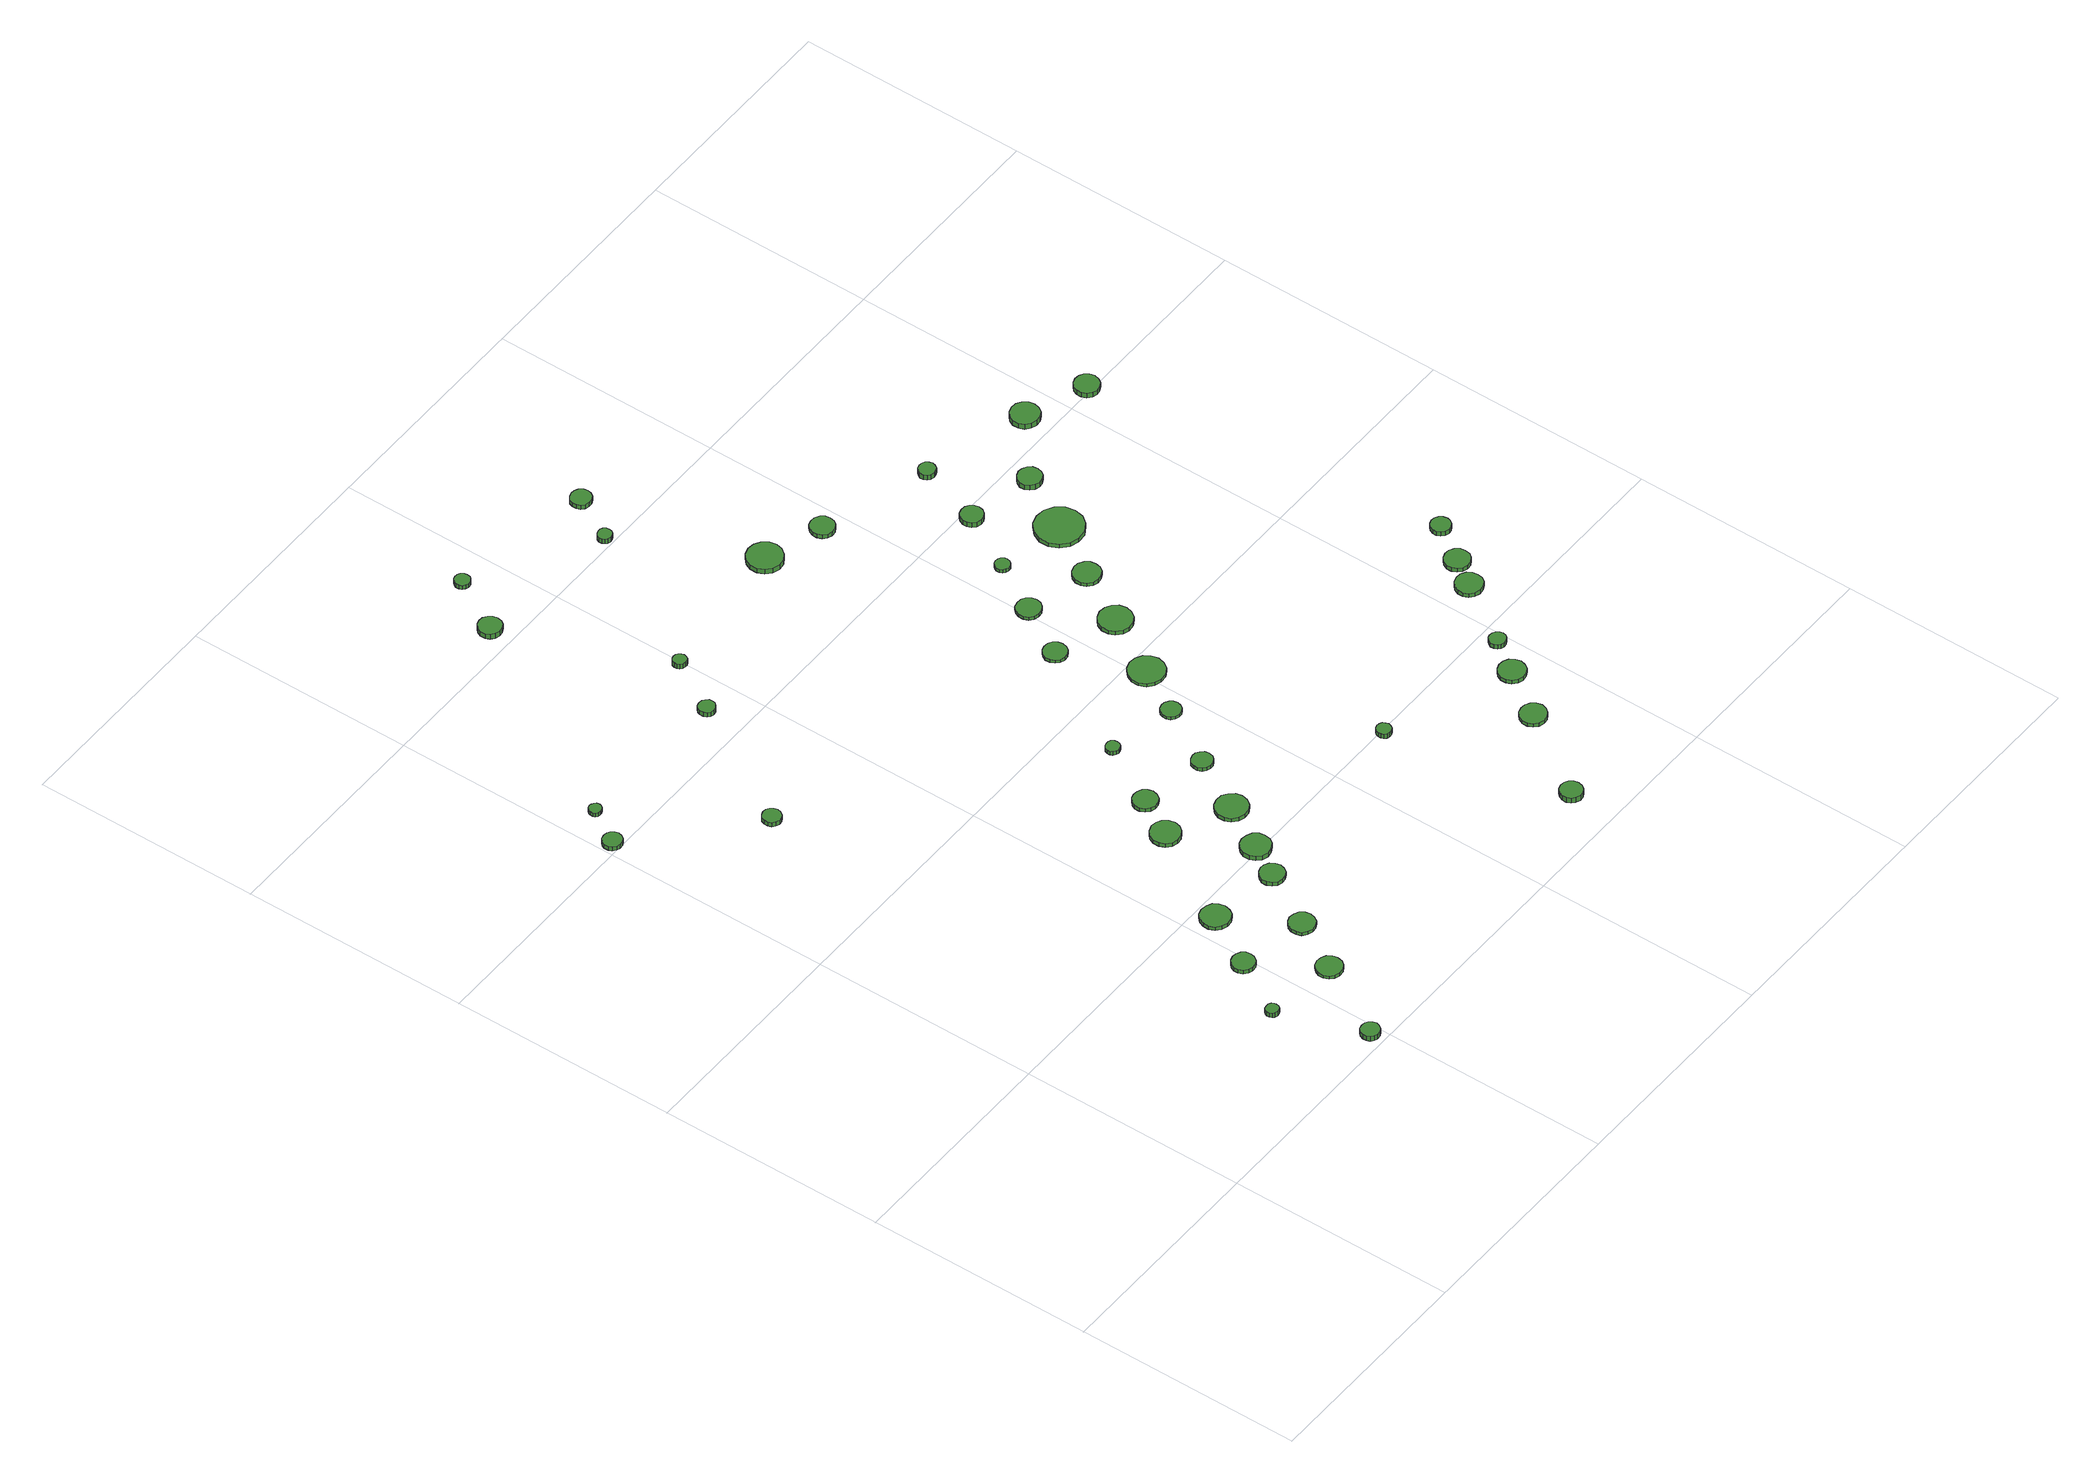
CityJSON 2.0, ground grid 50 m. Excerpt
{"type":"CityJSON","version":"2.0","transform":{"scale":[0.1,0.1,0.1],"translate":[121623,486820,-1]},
"CityObjects":{
"tree1":{"type":"SolitaryVegetationObject","attributes":{"function":"something"},"geometry":[{"type":"MultiSurface","lod":"1","boundaries":[[[0,1,2,3,4,5,6,7,8,9,10,11,12,13,14]],[[15,16,17,18,19,20,21,22,23,24,25,26,27,28,29]],[[0,29,28,1]],[[1,28,27,2]],[[2,27,26,3]],[[3,26,25,4]],[[4,25,24,5]],[[5,24,23,6]],[[6,23,22,7]],[[7,22,21,8]],[[8,21,20,9]],[[9,20,19,10]],[[10,19,18,11]],[[11,18,17,12]],[[12,17,16,13]],[[13,16,15,14]],[[14,15,29,0]]]}]},
"tree2":{"type":"SolitaryVegetationObject","attributes":{"function":"something"},"geometry":[{"type":"MultiSurface","lod":"1","boundaries":[[[30,31,32,33,34,35,36,37,38,39,40,41,42,43,44]],[[45,46,47,48,49,50,51,52,53,54,55,56,57,58,59]],[[30,59,58,31]],[[31,58,57,32]],[[32,57,56,33]],[[33,56,55,34]],[[34,55,54,35]],[[35,54,53,36]],[[36,53,52,37]],[[37,52,51,38]],[[38,51,50,39]],[[39,50,49,40]],[[40,49,48,41]],[[41,48,47,42]],[[42,47,46,43]],[[43,46,45,44]],[[44,45,59,30]]]}]},
"tree3":{"type":"SolitaryVegetationObject","attributes":{"function":"something"},"geometry":[{"type":"MultiSurface","lod":"1","boundaries":[[[60,61,62,63,64,65,66,67,68,69,70,71,72,73,74]],[[75,76,77,78,79,80,81,82,83,84,85,86,87,88,89]],[[60,89,88,61]],[[61,88,87,62]],[[62,87,86,63]],[[63,86,85,64]],[[64,85,84,65]],[[65,84,83,66]],[[66,83,82,67]],[[67,82,81,68]],[[68,81,80,69]],[[69,80,79,70]],[[70,79,78,71]],[[71,78,77,72]],[[72,77,76,73]],[[73,76,75,74]],[[74,75,89,60]]]}]},
"tree4":{"type":"SolitaryVegetationObject","attributes":{"function":"something"},"geometry":[{"type":"MultiSurface","lod":"1","boundaries":[[[90,91,92,93,94,95,96,97,98,99,100,101,102,103,104]],[[105,106,107,108,109,110,111,112,113,114,115,116,117,118,119]],[[90,119,118,91]],[[91,118,117,92]],[[92,117,116,93]],[[93,116,115,94]],[[94,115,114,95]],[[95,114,113,96]],[[96,113,112,97]],[[97,112,111,98]],[[98,111,110,99]],[[99,110,109,100]],[[100,109,108,101]],[[101,108,107,102]],[[102,107,106,103]],[[103,106,105,104]],[[104,105,119,90]]]}]},
"tree5":{"type":"SolitaryVegetationObject","attributes":{"function":"something"},"geometry":[{"type":"MultiSurface","lod":"1","boundaries":[[[120,121,122,123,124,125,126,127,128,129,130,131,132,133,134]],[[135,136,137,138,139,140,141,142,143,144,145,146,147,148,149]],[[120,149,148,121]],[[121,148,147,122]],[[122,147,146,123]],[[123,146,145,124]],[[124,145,144,125]],[[125,144,143,126]],[[126,143,142,127]],[[127,142,141,128]],[[128,141,140,129]],[[129,140,139,130]],[[130,139,138,131]],[[131,138,137,132]],[[132,137,136,133]],[[133,136,135,134]],[[134,135,149,120]]]}]},
"tree6":{"type":"SolitaryVegetationObject","attributes":{"function":"something"},"geometry":[{"type":"MultiSurface","lod":"1","boundaries":[[[150,151,152,153,154,155,156,157,158,159,160,161,162,163,164]],[[165,166,167,168,169,170,171,172,173,174,175,176,177,178,179]],[[150,179,178,151]],[[151,178,177,152]],[[152,177,176,153]],[[153,176,175,154]],[[154,175,174,155]],[[155,174,173,156]],[[156,173,172,157]],[[157,172,171,158]],[[158,171,170,159]],[[159,170,169,160]],[[160,169,168,161]],[[161,168,167,162]],[[162,167,166,163]],[[163,166,165,164]],[[164,165,179,150]]]}]},
"tree7":{"type":"SolitaryVegetationObject","attributes":{"function":"something"},"geometry":[{"type":"MultiSurface","lod":"1","boundaries":[[[180,181,182,183,184,185,186,187,188,189,190,191,192,193,194]],[[195,196,197,198,199,200,201,202,203,204,205,206,207,208,209]],[[180,209,208,181]],[[181,208,207,182]],[[182,207,206,183]],[[183,206,205,184]],[[184,205,204,185]],[[185,204,203,186]],[[186,203,202,187]],[[187,202,201,188]],[[188,201,200,189]],[[189,200,199,190]],[[190,199,198,191]],[[191,198,197,192]],[[192,197,196,193]],[[193,196,195,194]],[[194,195,209,180]]]}]},
"tree8":{"type":"SolitaryVegetationObject","attributes":{"function":"something"},"geometry":[{"type":"MultiSurface","lod":"1","boundaries":[[[210,211,212,213,214,215,216,217,218,219,220,221,222,223,224]],[[225,226,227,228,229,230,231,232,233,234,235,236,237,238,239]],[[210,239,238,211]],[[211,238,237,212]],[[212,237,236,213]],[[213,236,235,214]],[[214,235,234,215]],[[215,234,233,216]],[[216,233,232,217]],[[217,232,231,218]],[[218,231,230,219]],[[219,230,229,220]],[[220,229,228,221]],[[221,228,227,222]],[[222,227,226,223]],[[223,226,225,224]],[[224,225,239,210]]]}]},
"tree9":{"type":"SolitaryVegetationObject","attributes":{"function":"something"},"geometry":[{"type":"MultiSurface","lod":"1","boundaries":[[[240,241,242,243,244,245,246,247,248,249,250,251,252,253,254]],[[255,256,257,258,259,260,261,262,263,264,265,266,267,268,269]],[[240,269,268,241]],[[241,268,267,242]],[[242,267,266,243]],[[243,266,265,244]],[[244,265,264,245]],[[245,264,263,246]],[[246,263,262,247]],[[247,262,261,248]],[[248,261,260,249]],[[249,260,259,250]],[[250,259,258,251]],[[251,258,257,252]],[[252,257,256,253]],[[253,256,255,254]],[[254,255,269,240]]]}]},
"tree10":{"type":"SolitaryVegetationObject","attributes":{"function":"something"},"geometry":[{"type":"MultiSurface","lod":"1","boundaries":[[[270,271,272,273,274,275,276,277,278,279,280,281,282,283,284]],[[285,286,287,288,289,290,291,292,293,294,295,296,297,298,299]],[[270,299,298,271]],[[271,298,297,272]],[[272,297,296,273]],[[273,296,295,274]],[[274,295,294,275]],[[275,294,293,276]],[[276,293,292,277]],[[277,292,291,278]],[[278,291,290,279]],[[279,290,289,280]],[[280,289,288,281]],[[281,288,287,282]],[[282,287,286,283]],[[283,286,285,284]],[[284,285,299,270]]]}]},
"tree11":{"type":"SolitaryVegetationObject","attributes":{"function":"something"},"geometry":[{"type":"MultiSurface","lod":"1","boundaries":[[[300,301,302,303,304,305,306,307,308,309,310,311,312,313,314]],[[315,316,317,318,319,320,321,322,323,324,325,326,327,328,329]],[[300,329,328,301]],[[301,328,327,302]],[[302,327,326,303]],[[303,326,325,304]],[[304,325,324,305]],[[305,324,323,306]],[[306,323,322,307]],[[307,322,321,308]],[[308,321,320,309]],[[309,320,319,310]],[[310,319,318,311]],[[311,318,317,312]],[[312,317,316,313]],[[313,316,315,314]],[[314,315,329,300]]]}]},
"tree12":{"type":"SolitaryVegetationObject","attributes":{"function":"something"},"geometry":[{"type":"MultiSurface","lod":"1","boundaries":[[[330,331,332,333,334,335,336,337,338,339,340,341,342,343,344]],[[345,346,347,348,349,350,351,352,353,354,355,356,357,358,359]],[[330,359,358,331]],[[331,358,357,332]],[[332,357,356,333]],[[333,356,355,334]],[[334,355,354,335]],[[335,354,353,336]],[[336,353,352,337]],[[337,352,351,338]],[[338,351,350,339]],[[339,350,349,340]],[[340,349,348,341]],[[341,348,347,342]],[[342,347,346,343]],[[343,346,345,344]],[[344,345,359,330]]]}]},
"tree13":{"type":"SolitaryVegetationObject","attributes":{"function":"something"},"geometry":[{"type":"MultiSurface","lod":"1","boundaries":[[[360,361,362,363,364,365,366,367,368,369,370,371,372,373,374]],[[375,376,377,378,379,380,381,382,383,384,385,386,387,388,389]],[[360,389,388,361]],[[361,388,387,362]],[[362,387,386,363]],[[363,386,385,364]],[[364,385,384,365]],[[365,384,383,366]],[[366,383,382,367]],[[367,382,381,368]],[[368,381,380,369]],[[369,380,379,370]],[[370,379,378,371]],[[371,378,377,372]],[[372,377,376,373]],[[373,376,375,374]],[[374,375,389,360]]]}]},
"tree14":{"type":"SolitaryVegetationObject","attributes":{"function":"something"},"geometry":[{"type":"MultiSurface","lod":"1","boundaries":[[[390,391,392,393,394,395,396,397,398,399,400,401,402,403,404]],[[405,406,407,408,409,410,411,412,413,414,415,416,417,418,419]],[[390,419,418,391]],[[391,418,417,392]],[[392,417,416,393]],[[393,416,415,394]],[[394,415,414,395]],[[395,414,413,396]],[[396,413,412,397]],[[397,412,411,398]],[[398,411,410,399]],[[399,410,409,400]],[[400,409,408,401]],[[401,408,407,402]],[[402,407,406,403]],[[403,406,405,404]],[[404,405,419,390]]]}]},
"tree15":{"type":"SolitaryVegetationObject","attributes":{"function":"something"},"geometry":[{"type":"MultiSurface","lod":"1","boundaries":[[[420,421,422,423,424,425,426,427,428,429,430,431,432,433,434]],[[435,436,437,438,439,440,441,442,443,444,445,446,447,448,449]],[[420,449,448,421]],[[421,448,447,422]],[[422,447,446,423]],[[423,446,445,424]],[[424,445,444,425]],[[425,444,443,426]],[[426,443,442,427]],[[427,442,441,428]],[[428,441,440,429]],[[429,440,439,430]],[[430,439,438,431]],[[431,438,437,432]],[[432,437,436,433]],[[433,436,435,434]],[[434,435,449,420]]]}]},
"tree16":{"type":"SolitaryVegetationObject","attributes":{"function":"something"},"geometry":[{"type":"MultiSurface","lod":"1","boundaries":[[[450,451,452,453,454,455,456,457,458,459,460,461,462,463,464]],[[465,466,467,468,469,470,471,472,473,474,475,476,477,478,479]],[[450,479,478,451]],[[451,478,477,452]],[[452,477,476,453]],[[453,476,475,454]],[[454,475,474,455]],[[455,474,473,456]],[[456,473,472,457]],[[457,472,471,458]],[[458,471,470,459]],[[459,470,469,460]],[[460,469,468,461]],[[461,468,467,462]],[[462,467,466,463]],[[463,466,465,464]],[[464,465,479,450]]]}]},
"tree17":{"type":"SolitaryVegetationObject","attributes":{"function":"something"},"geometry":[{"type":"MultiSurface","lod":"1","boundaries":[[[480,481,482,483,484,485,486,487,488,489,490,491,492,493,494]],[[495,496,497,498,499,500,501,502,503,504,505,506,507,508,509]],[[480,509,508,481]],[[481,508,507,482]],[[482,507,506,483]],[[483,506,505,484]],[[484,505,504,485]],[[485,504,503,486]],[[486,503,502,487]],[[487,502,501,488]],[[488,501,500,489]],[[489,500,499,490]],[[490,499,498,491]],[[491,498,497,492]],[[492,497,496,493]],[[493,496,495,494]],[[494,495,509,480]]]}]},
"tree18":{"type":"SolitaryVegetationObject","attributes":{"function":"something"},"geometry":[{"type":"MultiSurface","lod":"1","boundaries":[[[510,511,512,513,514,515,516,517,518,519,520,521,522,523,524]],[[525,526,527,528,529,530,531,532,533,534,535,536,537,538,539]],[[510,539,538,511]],[[511,538,537,512]],[[512,537,536,513]],[[513,536,535,514]],[[514,535,534,515]],[[515,534,533,516]],[[516,533,532,517]],[[517,532,531,518]],[[518,531,530,519]],[[519,530,529,520]],[[520,529,528,521]],[[521,528,527,522]],[[522,527,526,523]],[[523,526,525,524]],[[524,525,539,510]]]}]},
"tree19":{"type":"SolitaryVegetationObject","attributes":{"function":"something"},"geometry":[{"type":"MultiSurface","lod":"1","boundaries":[[[540,541,542,543,544,545,546,547,548,549,550,551,552,553,554]],[[555,556,557,558,559,560,561,562,563,564,565,566,567,568,569]],[[540,569,568,541]],[[541,568,567,542]],[[542,567,566,543]],[[543,566,565,544]],[[544,565,564,545]],[[545,564,563,546]],[[546,563,562,547]],[[547,562,561,548]],[[548,561,560,549]],[[549,560,559,550]],[[550,559,558,551]],[[551,558,557,552]],[[552,557,556,553]],[[553,556,555,554]],[[554,555,569,540]]]}]},
"tree20":{"type":"SolitaryVegetationObject","attributes":{"function":"something"},"geometry":[{"type":"MultiSurface","lod":"1","boundaries":[[[570,571,572,573,574,575,576,577,578,579,580,581,582,583,584]],[[585,586,587,588,589,590,591,592,593,594,595,596,597,598,599]],[[570,599,598,571]],[[571,598,597,572]],[[572,597,596,573]],[[573,596,595,574]],[[574,595,594,575]],[[575,594,593,576]],[[576,593,592,577]],[[577,592,591,578]],[[578,591,590,579]],[[579,590,589,580]],[[580,589,588,581]],[[581,588,587,582]],[[582,587,586,583]],[[583,586,585,584]],[[584,585,599,570]]]}]},
"tree21":{"type":"SolitaryVegetationObject","attributes":{"function":"something"},"geometry":[{"type":"MultiSurface","lod":"1","boundaries":[[[600,601,602,603,604,605,606,607,608,609,610,611,612,613,614]],[[615,616,617,618,619,620,621,622,623,624,625,626,627,628,629]],[[600,629,628,601]],[[601,628,627,602]],[[602,627,626,603]],[[603,626,625,604]],[[604,625,624,605]],[[605,624,623,606]],[[606,623,622,607]],[[607,622,621,608]],[[608,621,620,609]],[[609,620,619,610]],[[610,619,618,611]],[[611,618,617,612]],[[612,617,616,613]],[[613,616,615,614]],[[614,615,629,600]]]}]},
"tree22":{"type":"SolitaryVegetationObject","attributes":{"function":"something"},"geometry":[{"type":"MultiSurface","lod":"1","boundaries":[[[630,631,632,633,634,635,636,637,638,639,640,641,642,643,644]],[[645,646,647,648,649,650,651,652,653,654,655,656,657,658,659]],[[630,659,658,631]],[[631,658,657,632]],[[632,657,656,633]],[[633,656,655,634]],[[634,655,654,635]],[[635,654,653,636]],[[636,653,652,637]],[[637,652,651,638]],[[638,651,650,639]],[[639,650,649,640]],[[640,649,648,641]],[[641,648,647,642]],[[642,647,646,643]],[[643,646,645,644]],[[644,645,659,630]]]}]},
"tree23":{"type":"SolitaryVegetationObject","attributes":{"function":"something"},"geometry":[{"type":"MultiSurface","lod":"1","boundaries":[[[660,661,662,663,664,665,666,667,668,669,670,671,672,673,674]],[[675,676,677,678,679,680,681,682,683,684,685,686,687,688,689]],[[660,689,688,661]],[[661,688,687,662]],[[662,687,686,663]],[[663,686,685,664]],[[664,685,684,665]],[[665,684,683,666]],[[666,683,682,667]],[[667,682,681,668]],[[668,681,680,669]],[[669,680,679,670]],[[670,679,678,671]],[[671,678,677,672]],[[672,677,676,673]],[[673,676,675,674]],[[674,675,689,660]]]}]},
"tree24":{"type":"SolitaryVegetationObject","attributes":{"function":"something"},"geometry":[{"type":"MultiSurface","lod":"1","boundaries":[[[690,691,692,693,694,695,696,697,698,699,700,701,702,703,704]],[[705,706,707,708,709,710,711,712,713,714,715,716,717,718,719]],[[690,719,718,691]],[[691,718,717,692]],[[692,717,716,693]],[[693,716,715,694]],[[694,715,714,695]],[[695,714,713,696]],[[696,713,712,697]],[[697,712,711,698]],[[698,711,710,699]],[[699,710,709,700]],[[700,709,708,701]],[[701,708,707,702]],[[702,707,706,703]],[[703,706,705,704]],[[704,705,719,690]]]}]},
"tree25":{"type":"SolitaryVegetationObject","attributes":{"function":"something"},"geometry":[{"type":"MultiSurface","lod":"1","boundaries":[[[720,721,722,723,724,725,726,727,728,729,730,731,732,733,734]],[[735,736,737,738,739,740,741,742,743,744,745,746,747,748,749]],[[720,749,748,721]],[[721,748,747,722]],[[722,747,746,723]],[[723,746,745,724]],[[724,745,744,725]],[[725,744,743,726]],[[726,743,742,727]],[[727,742,741,728]],[[728,741,740,729]],[[729,740,739,730]],[[730,739,738,731]],[[731,738,737,732]],[[732,737,736,733]],[[733,736,735,734]],[[734,735,749,720]]]}]},
"tree26":{"type":"SolitaryVegetationObject","attributes":{"function":"something"},"geometry":[{"type":"MultiSurface","lod":"1","boundaries":[[[750,751,752,753,754,755,756,757,758,759,760,761,762,763,764]],[[765,766,767,768,769,770,771,772,773,774,775,776,777,778,779]],[[750,779,778,751]],[[751,778,777,752]],[[752,777,776,753]],[[753,776,775,754]],[[754,775,774,755]],[[755,774,773,756]],[[756,773,772,757]],[[757,772,771,758]],[[758,771,770,759]],[[759,770,769,760]],[[760,769,768,761]],[[761,768,767,762]],[[762,767,766,763]],[[763,766,765,764]],[[764,765,779,750]]]}]},
"tree27":{"type":"SolitaryVegetationObject","attributes":{"function":"something"},"geometry":[{"type":"MultiSurface","lod":"1","boundaries":[[[780,781,782,783,784,785,786,787,788,789,790,791,792,793,794]],[[795,796,797,798,799,800,801,802,803,804,805,806,807,808,809]],[[780,809,808,781]],[[781,808,807,782]],[[782,807,806,783]],[[783,806,805,784]],[[784,805,804,785]],[[785,804,803,786]],[[786,803,802,787]],[[787,802,801,788]],[[788,801,800,789]],[[789,800,799,790]],[[790,799,798,791]],[[791,798,797,792]],[[792,797,796,793]],[[793,796,795,794]],[[794,795,809,780]]]}]},
"tree28":{"type":"SolitaryVegetationObject","attributes":{"function":"something"},"geometry":[{"type":"MultiSurface","lod":"1","boundaries":[[[810,811,812,813,814,815,816,817,818,819,820,821,822,823,824]],[[825,826,827,828,829,830,831,832,833,834,835,836,837,838,839]],[[810,839,838,811]],[[811,838,837,812]],[[812,837,836,813]],[[813,836,835,814]],[[814,835,834,815]],[[815,834,833,816]],[[816,833,832,817]],[[817,832,831,818]],[[818,831,830,819]],[[819,830,829,820]],[[820,829,828,821]],[[821,828,827,822]],[[822,827,826,823]],[[823,826,825,824]],[[824,825,839,810]]]}]},
"tree29":{"type":"SolitaryVegetationObject","attributes":{"function":"something"},"geometry":[{"type":"MultiSurface","lod":"1","boundaries":[[[840,841,842,843,844,845,846,847,848,849,850,851,852,853,854]],[[855,856,857,858,859,860,861,862,863,864,865,866,867,868,869]],[[840,869,868,841]],[[841,868,867,842]],[[842,867,866,843]],[[843,866,865,844]],[[844,865,864,845]],[[845,864,863,846]],[[846,863,862,847]],[[847,862,861,848]],[[848,861,860,849]],[[849,860,859,850]],[[850,859,858,851]],[[851,858,857,852]],[[852,857,856,853]],[[853,856,855,854]],[[854,855,869,840]]]}]},
"tree30":{"type":"SolitaryVegetationObject","attributes":{"function":"something"},"geometry":[{"type":"MultiSurface","lod":"1","boundaries":[[[870,871,872,873,874,875,876,877,878,879,880,881,882,883,884]],[[885,886,887,888,889,890,891,892,893,894,895,896,897,898,899]],[[870,899,898,871]],[[871,898,897,872]],[[872,897,896,873]],[[873,896,895,874]],[[874,895,894,875]],[[875,894,893,876]],[[876,893,892,877]],[[877,892,891,878]],[[878,891,890,879]],[[879,890,889,880]],[[880,889,888,881]],[[881,888,887,882]],[[882,887,886,883]],[[883,886,885,884]],[[884,885,899,870]]]}]},
"tree31":{"type":"SolitaryVegetationObject","attributes":{"function":"something"},"geometry":[{"type":"MultiSurface","lod":"1","boundaries":[[[900,901,902,903,904,905,906,907,908,909,910,911,912,913,914]],[[915,916,917,918,919,920,921,922,923,924,925,926,927,928,929]],[[900,929,928,901]],[[901,928,927,902]],[[902,927,926,903]],[[903,926,925,904]],[[904,925,924,905]],[[905,924,923,906]],[[906,923,922,907]],[[907,922,921,908]],[[908,921,920,909]],[[909,920,919,910]],[[910,919,918,911]],[[911,918,917,912]],[[912,917,916,913]],[[913,916,915,914]],[[914,915,929,900]]]}]},
"tree32":{"type":"SolitaryVegetationObject","attributes":{"function":"something"},"geometry":[{"type":"MultiSurface","lod":"1","boundaries":[[[930,931,932,933,934,935,936,937,938,939,940,941,942,943,944]],[[945,946,947,948,949,950,951,952,953,954,955,956,957,958,959]],[[930,959,958,931]],[[931,958,957,932]],[[932,957,956,933]],[[933,956,955,934]],[[934,955,954,935]],[[935,954,953,936]],[[936,953,952,937]],[[937,952,951,938]],[[938,951,950,939]],[[939,950,949,940]],[[940,949,948,941]],[[941,948,947,942]],[[942,947,946,943]],[[943,946,945,944]],[[944,945,959,930]]]}]},
"tree33":{"type":"SolitaryVegetationObject","attributes":{"function":"something"},"geometry":[{"type":"MultiSurface","lod":"1","boundaries":[[[960,961,962,963,964,965,966,967,968,969,970,971,972,973,974]],[[975,976,977,978,979,980,981,982,983,984,985,986,987,988,989]],[[960,989,988,961]],[[961,988,987,962]],[[962,987,986,963]],[[963,986,985,964]],[[964,985,984,965]],[[965,984,983,966]],[[966,983,982,967]],[[967,982,981,968]],[[968,981,980,969]],[[969,980,979,970]],[[970,979,978,971]],[[971,978,977,972]],[[972,977,976,973]],[[973,976,975,974]],[[974,975,989,960]]]}]},
"tree34":{"type":"SolitaryVegetationObject","attributes":{"function":"something"},"geometry":[{"type":"MultiSurface","lod":"1","boundaries":[[[990,991,992,993,994,995,996,997,998,999,1000,1001,1002,1003,1004]],[[1005,1006,1007,1008,1009,1010,1011,1012,1013,1014,1015,1016,1017,1018,1019]],[[990,1019,1018,991]],[[991,1018,1017,992]],[[992,1017,1016,993]],[[993,1016,1015,994]],[[994,1015,1014,995]],[[995,1014,1013,996]],[[996,1013,1012,997]],[[997,1012,1011,998]],[[998,1011,1010,999]],[[999,1010,1009,1000]],[[1000,1009,1008,1001]],[[1001,1008,1007,1002]],[[1002,1007,1006,1003]],[[1003,1006,1005,1004]],[[1004,1005,1019,990]]]}]},
"tree35":{"type":"SolitaryVegetationObject","attributes":{"function":"something"},"geometry":[{"type":"MultiSurface","lod":"1","boundaries":[[[1020,1021,1022,1023,1024,1025,1026,1027,1028,1029,1030,1031,1032,1033,1034]],[[1035,1036,1037,1038,1039,1040,1041,1042,1043,1044,1045,1046,1047,1048,1049]],[[1020,1049,1048,1021]],[[1021,1048,1047,1022]],[[1022,1047,1046,1023]],[[1023,1046,1045,1024]],[[1024,1045,1044,1025]],[[1025,1044,1043,1026]],[[1026,1043,1042,1027]],[[1027,1042,1041,1028]],[[1028,1041,1040,1029]],[[1029,1040,1039,1030]],[[1030,1039,1038,1031]],[[1031,1038,1037,1032]],[[1032,1037,1036,1033]],[[1033,1036,1035,1034]],[[1034,1035,1049,1020]]]}]},
"tree36":{"type":"SolitaryVegetationObject","attributes":{"function":"something"},"geometry":[{"type":"MultiSurface","lod":"1","boundaries":[[[1050,1051,1052,1053,1054,1055,1056,1057,1058,1059,1060,1061,1062,1063,1064]],[[1065,1066,1067,1068,1069,1070,1071,1072,1073,1074,1075,1076,1077,1078,1079]],[[1050,1079,1078,1051]],[[1051,1078,1077,1052]],[[1052,1077,1076,1053]],[[1053,1076,1075,1054]],[[1054,1075,1074,1055]],[[1055,1074,1073,1056]],[[1056,1073,1072,1057]],[[1057,1072,1071,1058]],[[1058,1071,1070,1059]],[[1059,1070,1069,1060]],[[1060,1069,1068,1061]],[[1061,1068,1067,1062]],[[1062,1067,1066,1063]],[[1063,1066,1065,1064]],[[1064,1065,1079,1050]]]}]},
"tree37":{"type":"SolitaryVegetationObject","attributes":{"function":"something"},"geometry":[{"type":"MultiSurface","lod":"1","boundaries":[[[1080,1081,1082,1083,1084,1085,1086,1087,1088,1089,1090,1091,1092,1093,1094]],[[1095,1096,1097,1098,1099,1100,1101,1102,1103,1104,1105,1106,1107,1108,1109]],[[1080,1109,1108,1081]],[[1081,1108,1107,1082]],[[1082,1107,1106,1083]],[[1083,1106,1105,1084]],[[1084,1105,1104,1085]],[[1085,1104,1103,1086]],[[1086,1103,1102,1087]],[[1087,1102,1101,1088]],[[1088,1101,1100,1089]],[[1089,1100,1099,1090]],[[1090,1099,1098,1091]],[[1091,1098,1097,1092]],[[1092,1097,1096,1093]],[[1093,1096,1095,1094]],[[1094,1095,1109,1080]]]}]},
"tree38":{"type":"SolitaryVegetationObject","attributes":{"function":"something"},"geometry":[{"type":"MultiSurface","lod":"1","boundaries":[[[1110,1111,1112,1113,1114,1115,1116,1117,1118,1119,1120,1121,1122,1123,1124]],[[1125,1126,1127,1128,1129,1130,1131,1132,1133,1134,1135,1136,1137,1138,1139]],[[1110,1139,1138,1111]],[[1111,1138,1137,1112]],[[1112,1137,1136,1113]],[[1113,1136,1135,1114]],[[1114,1135,1134,1115]],[[1115,1134,1133,1116]],[[1116,1133,1132,1117]],[[1117,1132,1131,1118]],[[1118,1131,1130,1119]],[[1119,1130,1129,1120]],[[1120,1129,1128,1121]],[[1121,1128,1127,1122]],[[1122,1127,1126,1123]],[[1123,1126,1125,1124]],[[1124,1125,1139,1110]]]}]},
"tree39":{"type":"SolitaryVegetationObject","attributes":{"function":"something"},"geometry":[{"type":"MultiSurface","lod":"1","boundaries":[[[1140,1141,1142,1143,1144,1145,1146,1147,1148,1149,1150,1151,1152,1153,1154]],[[1155,1156,1157,1158,1159,1160,1161,1162,1163,1164,1165,1166,1167,1168,1169]],[[1140,1169,1168,1141]],[[1141,1168,1167,1142]],[[1142,1167,1166,1143]],[[1143,1166,1165,1144]],[[1144,1165,1164,1145]],[[1145,1164,1163,1146]],[[1146,1163,1162,1147]],[[1147,1162,1161,1148]],[[1148,1161,1160,1149]],[[1149,1160,1159,1150]],[[1150,1159,1158,1151]],[[1151,1158,1157,1152]],[[1152,1157,1156,1153]],[[1153,1156,1155,1154]],[[1154,1155,1169,1140]]]}]},
"tree40":{"type":"SolitaryVegetationObject","attributes":{"function":"something"},"geometry":[{"type":"MultiSurface","lod":"1","boundaries":[[[1170,1171,1172,1173,1174,1175,1176,1177,1178,1179,1180,1181,1182,1183,1184]],[[1185,1186,1187,1188,1189,1190,1191,1192,1193,1194,1195,1196,1197,1198,1199]],[[1170,1199,1198,1171]],[[1171,1198,1197,1172]],[[1172,1197,1196,1173]],[[1173,1196,1195,1174]],[[1174,1195,1194,1175]],[[1175,1194,1193,1176]],[[1176,1193,1192,1177]],[[1177,1192,1191,1178]],[[1178,1191,1190,1179]],[[1179,1190,1189,1180]],[[1180,1189,1188,1181]],[[1181,1188,1187,1182]],[[1182,1187,1186,1183]],[[1183,1186,1185,1184]],[[1184,1185,1199,1170]]]}]},
"tree41":{"type":"SolitaryVegetationObject","attributes":{"function":"something"},"geometry":[{"type":"MultiSurface","lod":"1","boundaries":[[[1200,1201,1202,1203,1204,1205,1206,1207,1208,1209,1210,1211,1212,1213,1214]],[[1215,1216,1217,1218,1219,1220,1221,1222,1223,1224,1225,1226,1227,1228,1229]],[[1200,1229,1228,1201]],[[1201,1228,1227,1202]],[[1202,1227,1226,1203]],[[1203,1226,1225,1204]],[[1204,1225,1224,1205]],[[1205,1224,1223,1206]],[[1206,1223,1222,1207]],[[1207,1222,1221,1208]],[[1208,1221,1220,1209]],[[1209,1220,1219,1210]],[[1210,1219,1218,1211]],[[1211,1218,1217,1212]],[[1212,1217,1216,1213]],[[1213,1216,1215,1214]],[[1214,1215,1229,1200]]]}]},
"tree42":{"type":"SolitaryVegetationObject","attributes":{"function":"something"},"geometry":[{"type":"MultiSurface","lod":"1","boundaries":[[[1230,1231,1232,1233,1234,1235,1236,1237,1238,1239,1240,1241,1242,1243,1244]],[[1245,1246,1247,1248,1249,1250,1251,1252,1253,1254,1255,1256,1257,1258,1259]],[[1230,1259,1258,1231]],[[1231,1258,1257,1232]],[[1232,1257,1256,1233]],[[1233,1256,1255,1234]],[[1234,1255,1254,1235]],[[1235,1254,1253,1236]],[[1236,1253,1252,1237]],[[1237,1252,1251,1238]],[[1238,1251,1250,1239]],[[1239,1250,1249,1240]],[[1240,1249,1248,1241]],[[1241,1248,1247,1242]],[[1242,1247,1246,1243]],[[1243,1246,1245,1244]],[[1244,1245,1259,1230]]]}]},
"tree43":{"type":"SolitaryVegetationObject","attributes":{"function":"something"},"geometry":[{"type":"MultiSurface","lod":"1","boundaries":[[[1260,1261,1262,1263,1264,1265,1266,1267,1268,1269,1270,1271,1272,1273,1274]],[[1275,1276,1277,1278,1279,1280,1281,1282,1283,1284,1285,1286,1287,1288,1289]],[[1260,1289,1288,1261]],[[1261,1288,1287,1262]],[[1262,1287,1286,1263]],[[1263,1286,1285,1264]],[[1264,1285,1284,1265]],[[1265,1284,1283,1266]],[[1266,1283,1282,1267]],[[1267,1282,1281,1268]],[[1268,1281,1280,1269]],[[1269,1280,1279,1270]],[[1270,1279,1278,1271]],[[1271,1278,1277,1272]],[[1272,1277,1276,1273]],[[1273,1276,1275,1274]],[[1274,1275,1289,1260]]]}]},
"tree44":{"type":"SolitaryVegetationObject","attributes":{"function":"something"},"geometry":[{"type":"MultiSurface","lod":"1","boundaries":[[[1290,1291,1292,1293,1294,1295,1296,1297,1298,1299,1300,1301,1302,1303,1304]],[[1305,1306,1307,1308,1309,1310,1311,1312,1313,1314,1315,1316,1317,1318,1319]],[[1290,1319,1318,1291]],[[1291,1318,1317,1292]],[[1292,1317,1316,1293]],[[1293,1316,1315,1294]],[[1294,1315,1314,1295]],[[1295,1314,1313,1296]],[[1296,1313,1312,1297]],[[1297,1312,1311,1298]],[[1298,1311,1310,1299]],[[1299,1310,1309,1300]],[[1300,1309,1308,1301]],[[1301,1308,1307,1302]],[[1302,1307,1306,1303]],[[1303,1306,1305,1304]],[[1304,1305,1319,1290]]]}]},
"tree45":{"type":"SolitaryVegetationObject","attributes":{"function":"something"},"geometry":[{"type":"MultiSurface","lod":"1","boundaries":[[[1320,1321,1322,1323,1324,1325,1326,1327,1328,1329,1330,1331,1332,1333,1334]],[[1335,1336,1337,1338,1339,1340,1341,1342,1343,1344,1345,1346,1347,1348,1349]],[[1320,1349,1348,1321]],[[1321,1348,1347,1322]],[[1322,1347,1346,1323]],[[1323,1346,1345,1324]],[[1324,1345,1344,1325]],[[1325,1344,1343,1326]],[[1326,1343,1342,1327]],[[1327,1342,1341,1328]],[[1328,1341,1340,1329]],[[1329,1340,1339,1330]],[[1330,1339,1338,1331]],[[1331,1338,1337,1332]],[[1332,1337,1336,1333]],[[1333,1336,1335,1334]],[[1334,1335,1349,1320]]]}]}
},
"vertices":[
[426,218,19],[425,223,19],[422,228,19],[417,231,19],[411,231,19],[405,230,19],[401,226,19],[399,221,19],[399,215,19],[401,210,19],[405,206,19],[411,204,19],[417,205,19],[422,207,19],[425,212,19],[425,212,7],[422,207,7],[417,205,7],[411,204,7],[405,206,7],[401,210,7],[399,215,7],[399,221,7],[401,226,7],[405,230,7],[411,231,7],[417,231,7],[422,228,7],[425,223,7],[426,218,7],
[47,1518,17],[45,1526,17],[40,1533,17],[33,1537,17],[24,1538,17],[16,1536,17],[9,1530,17],[6,1522,17],[6,1513,17],[9,1506,17],[16,1500,17],[24,1497,17],[33,1498,17],[40,1502,17],[45,1509,17],[45,1509,6],[40,1502,6],[33,1498,6],[24,1497,6],[16,1500,6],[9,1506,6],[6,1513,6],[6,1522,6],[9,1530,6],[16,1536,6],[24,1538,6],[33,1537,6],[40,1533,6],[45,1526,6],[47,1518,6],
[495,28,25],[493,36,25],[488,43,25],[481,47,25],[472,48,25],[464,46,25],[458,40,25],[455,32,25],[455,24,25],[458,16,25],[464,11,25],[472,8,25],[481,9,25],[488,13,25],[493,20,25],[493,20,12],[488,13,12],[481,9,12],[472,8,12],[464,11,12],[458,16,12],[455,24,12],[455,32,12],[458,40,12],[464,46,12],[472,48,12],[481,47,12],[488,43,12],[493,36,12],[495,28,12],
[89,1595,16],[88,1601,16],[84,1605,16],[79,1608,16],[74,1609,16],[68,1607,16],[64,1603,16],[62,1598,16],[62,1592,16],[64,1587,16],[68,1583,16],[74,1582,16],[79,1582,16],[84,1585,16],[88,1590,16],[88,1590,6],[84,1585,6],[79,1582,6],[74,1582,6],[68,1583,6],[64,1587,6],[62,1592,6],[62,1598,6],[64,1603,6],[68,1607,6],[74,1609,6],[79,1608,6],[84,1605,6],[88,1601,6],[89,1595,6],
[508,340,17],[506,350,17],[500,358,17],[491,363,17],[481,364,17],[471,361,17],[463,354,17],[459,345,17],[459,335,17],[463,325,17],[471,318,17],[481,315,17],[491,316,17],[500,321,17],[506,330,17],[506,330,7],[500,321,7],[491,316,7],[481,315,7],[471,318,7],[463,325,7],[459,335,7],[459,345,7],[463,354,7],[471,361,7],[481,364,7],[491,363,7],[500,358,7],[506,350,7],[508,340,7],
[600,199,16],[598,210,16],[591,220,16],[581,225,16],[569,227,16],[558,223,16],[550,215,16],[545,205,16],[545,193,16],[550,182,16],[558,175,16],[569,171,16],[581,172,16],[591,178,16],[598,187,16],[598,187,8],[591,178,8],[581,172,8],[569,171,8],[558,175,8],[550,182,8],[545,193,8],[545,205,8],[550,215,8],[558,223,8],[569,227,8],[581,225,8],[591,220,8],[598,210,8],[600,199,8],
[281,1308,17],[279,1316,17],[274,1323,17],[267,1327,17],[259,1328,17],[251,1325,17],[245,1320,17],[242,1312,17],[242,1304,17],[245,1296,17],[251,1291,17],[259,1288,17],[267,1289,17],[274,1293,17],[279,1300,17],[279,1300,6],[274,1293,6],[267,1289,6],[259,1288,6],[251,1291,6],[245,1296,6],[242,1304,6],[242,1312,6],[245,1320,6],[251,1325,6],[259,1328,6],[267,1327,6],[274,1323,6],[279,1316,6],[281,1308,6],
[584,457,16],[581,470,16],[574,481,16],[562,487,16],[549,489,16],[536,485,16],[526,476,16],[521,464,16],[521,451,16],[526,438,16],[536,430,16],[549,425,16],[562,427,16],[574,433,16],[581,444,16],[581,444,7],[574,433,7],[562,427,7],[549,425,7],[536,430,7],[526,438,7],[521,451,7],[521,464,7],[526,476,7],[536,485,7],[549,489,7],[562,487,7],[574,481,7],[581,470,7],[584,457,7],
[665,312,15],[663,323,15],[656,333,15],[646,338,15],[634,340,15],[623,336,15],[614,328,15],[610,318,15],[610,306,15],[614,295,15],[623,288,15],[634,284,15],[646,285,15],[656,291,15],[663,301,15],[663,301,7],[656,291,7],[646,285,7],[634,284,7],[623,288,7],[614,295,7],[610,306,7],[610,318,7],[614,328,7],[623,336,7],[634,340,7],[646,338,7],[656,333,7],[663,323,7],[665,312,7],
[737,437,16],[734,448,16],[728,457,16],[718,463,16],[707,464,16],[697,460,16],[689,453,16],[684,443,16],[684,432,16],[689,421,16],[697,414,16],[707,411,16],[718,412,16],[728,417,16],[734,426,16],[734,426,6],[728,417,6],[718,412,6],[707,411,6],[697,414,6],[689,421,6],[684,432,6],[684,443,6],[689,453,6],[697,460,6],[707,464,6],[718,463,6],[728,457,6],[734,448,6],[737,437,6],
[709,669,16],[706,682,16],[698,693,16],[687,699,16],[674,701,16],[661,696,16],[651,688,16],[646,675,16],[646,662,16],[651,650,16],[661,641,16],[674,637,16],[687,638,16],[698,645,16],[706,656,16],[706,656,6],[698,645,6],[687,638,6],[674,637,6],[661,641,6],[651,650,6],[646,662,6],[646,675,6],[651,688,6],[661,696,6],[674,701,6],[687,699,6],[698,693,6],[706,682,6],[709,669,6],
[442,1584,18],[441,1591,18],[436,1597,18],[430,1601,18],[422,1602,18],[415,1600,18],[410,1595,18],[407,1588,18],[407,1580,18],[410,1573,18],[415,1568,18],[422,1566,18],[430,1567,18],[436,1571,18],[441,1577,18],[441,1577,6],[436,1571,6],[430,1567,6],[422,1566,6],[415,1568,6],[410,1573,6],[407,1580,6],[407,1588,6],[410,1595,6],[415,1600,6],[422,1602,6],[430,1601,6],[436,1597,6],[441,1591,6],[442,1584,6],
[783,507,17],[781,520,17],[773,531,17],[761,537,17],[748,539,17],[735,535,17],[726,526,17],[720,514,17],[720,500,17],[726,488,17],[735,479,17],[748,475,17],[761,477,17],[773,483,17],[781,494,17],[781,494,6],[773,483,6],[761,477,6],[748,475,6],[735,479,6],[726,488,6],[720,500,6],[720,514,6],[726,526,6],[735,535,6],[748,539,6],[761,537,6],[773,531,6],[781,520,6],[783,507,6],
[752,753,16],[749,764,16],[743,773,16],[733,778,16],[722,779,16],[712,776,16],[704,769,16],[699,759,16],[699,748,16],[704,738,16],[712,730,16],[722,727,16],[733,728,16],[743,733,16],[749,742,16],[749,742,7],[743,733,7],[733,728,7],[722,727,7],[712,730,7],[704,738,7],[699,748,7],[699,759,7],[704,769,7],[712,776,7],[722,779,7],[733,778,7],[743,773,7],[749,764,7],[752,753,7],
[376,2051,19],[374,2061,19],[368,2069,19],[359,2075,19],[349,2076,19],[339,2073,19],[331,2066,19],[327,2056,19],[327,2045,19],[331,2036,19],[339,2029,19],[349,2026,19],[359,2027,19],[368,2032,19],[374,2040,19],[374,2040,6],[368,2032,6],[359,2027,6],[349,2026,6],[339,2029,6],[331,2036,6],[327,2045,6],[327,2056,6],[331,2066,6],[339,2073,6],[349,2076,6],[359,2075,6],[368,2069,6],[374,2061,6],[376,2051,6],
[845,608,15],[842,622,15],[833,633,15],[821,641,15],[806,642,15],[793,638,15],[782,628,15],[776,615,15],[776,601,15],[782,588,15],[793,578,15],[806,574,15],[821,575,15],[833,582,15],[842,594,15],[842,594,6],[833,582,6],[821,575,6],[806,574,6],[793,578,6],[782,588,6],[776,601,6],[776,615,6],[782,628,6],[793,638,6],[806,642,6],[821,641,6],[833,633,6],[842,622,6],[845,608,6],
[506,1698,24],[504,1704,24],[501,1709,24],[496,1712,24],[490,1713,24],[484,1711,24],[479,1707,24],[477,1701,24],[477,1695,24],[479,1690,24],[484,1686,24],[490,1684,24],[496,1684,24],[501,1687,24],[504,1692,24],[504,1692,11],[501,1687,11],[496,1684,11],[490,1684,11],[484,1686,11],[479,1690,11],[477,1695,11],[477,1701,11],[479,1707,11],[484,1711,11],[490,1713,11],[496,1712,11],[501,1709,11],[504,1704,11],[506,1698,11],
[818,888,17],[817,894,17],[813,900,17],[808,903,17],[801,903,17],[796,901,17],[791,897,17],[788,891,17],[788,885,17],[791,879,17],[796,875,17],[801,873,17],[808,874,17],[813,877,17],[817,882,17],[817,882,7],[813,877,7],[808,874,7],[801,873,7],[796,875,7],[791,879,7],[788,885,7],[788,891,7],[791,897,7],[796,901,7],[801,903,7],[808,903,7],[813,900,7],[817,894,7],[818,888,7],
[438,2169,16],[437,2176,16],[433,2182,16],[427,2185,16],[420,2186,16],[413,2184,16],[408,2179,16],[405,2173,16],[405,2166,16],[408,2159,16],[413,2155,16],[420,2152,16],[427,2153,16],[433,2157,16],[437,2162,16],[437,2162,6],[433,2157,6],[427,2153,6],[420,2152,6],[413,2155,6],[408,2159,6],[405,2166,6],[405,2173,6],[408,2179,6],[413,2184,6],[420,2186,6],[427,2185,6],[433,2182,6],[437,2176,6],[438,2169,6],
[899,728,16],[897,737,16],[891,744,16],[883,749,16],[874,750,16],[865,747,16],[858,741,16],[854,732,16],[854,723,16],[858,714,16],[865,708,16],[874,705,16],[883,706,16],[891,711,16],[897,718,16],[897,718,7],[891,711,7],[883,706,7],[874,705,7],[865,708,7],[858,714,7],[854,723,7],[854,732,7],[858,741,7],[865,747,7],[874,750,7],[883,749,7],[891,744,7],[897,737,7],[899,728,7],
[974,858,15],[972,867,15],[967,874,15],[959,879,15],[950,880,15],[941,877,15],[934,871,15],[931,863,15],[931,854,15],[934,846,15],[941,840,15],[950,837,15],[959,838,15],[967,842,15],[972,850,15],[972,850,7],[967,842,7],[959,838,7],[950,837,7],[941,840,7],[934,846,7],[931,854,7],[931,863,7],[934,871,7],[941,877,7],[950,880,7],[959,879,7],[967,874,7],[972,867,7],[974,858,7],
[1254,102,21],[1252,112,21],[1246,120,21],[1238,125,21],[1228,126,21],[1218,123,21],[1211,116,21],[1207,107,21],[1207,97,21],[1211,88,21],[1218,82,21],[1228,78,21],[1238,79,21],[1246,84,21],[1252,92,21],[1252,92,8],[1246,84,8],[1238,79,8],[1228,78,8],[1218,82,8],[1211,88,8],[1207,97,8],[1207,107,8],[1211,116,8],[1218,123,8],[1228,126,8],[1238,125,8],[1246,120,8],[1252,112,8],[1254,102,8],
[970,1131,16],[968,1141,16],[962,1150,16],[953,1155,16],[942,1156,16],[932,1153,16],[925,1146,16],[920,1136,16],[920,1126,16],[925,1116,16],[932,1109,16],[942,1106,16],[953,1107,16],[962,1112,16],[968,1121,16],[968,1121,8],[962,1112,8],[953,1107,8],[942,1106,8],[932,1109,8],[925,1116,8],[920,1126,8],[920,1136,8],[925,1146,8],[932,1153,8],[942,1156,8],[953,1155,8],[962,1150,8],[968,1141,8],[970,1131,8],
[695,2017,22],[694,2024,22],[690,2029,22],[685,2032,22],[678,2032,22],[672,2030,22],[668,2026,22],[665,2021,22],[665,2014,22],[668,2008,22],[672,2004,22],[678,2002,22],[685,2003,22],[690,2006,22],[694,2011,22],[694,2011,10],[690,2006,10],[685,2003,10],[678,2002,10],[672,2004,10],[668,2008,10],[665,2014,10],[665,2021,10],[668,2026,10],[672,2030,10],[678,2032,10],[685,2032,10],[690,2029,10],[694,2024,10],[695,2017,10],
[1165,492,21],[1163,498,21],[1160,504,21],[1154,507,21],[1147,508,21],[1141,506,21],[1136,501,21],[1134,495,21],[1134,489,21],[1136,483,21],[1141,478,21],[1147,476,21],[1154,477,21],[1160,480,21],[1163,486,21],[1163,486,9],[1160,480,9],[1154,477,9],[1147,476,9],[1141,478,9],[1136,483,9],[1134,489,9],[1134,495,9],[1136,501,9],[1141,506,9],[1147,508,9],[1154,507,9],[1160,504,9],[1163,498,9],[1165,492,9],
[1049,959,15],[1045,975,15],[1036,988,15],[1022,996,15],[1006,998,15],[991,993,15],[979,982,15],[972,967,15],[972,951,15],[979,936,15],[991,926,15],[1006,921,15],[1022,922,15],[1036,930,15],[1045,943,15],[1045,943,7],[1036,930,7],[1022,922,7],[1006,921,7],[991,926,7],[979,936,7],[972,951,7],[972,967,7],[979,982,7],[991,993,7],[1006,998,7],[1022,996,7],[1036,988,7],[1045,975,7],[1049,959,7],
[857,1735,18],[854,1750,18],[844,1763,18],[831,1771,18],[815,1773,18],[800,1768,18],[788,1757,18],[782,1743,18],[782,1727,18],[788,1713,18],[800,1702,18],[815,1697,18],[831,1699,18],[844,1707,18],[854,1720,18],[854,1720,6],[844,1707,6],[831,1699,6],[815,1697,6],[800,1702,6],[788,1713,6],[782,1727,6],[782,1743,6],[788,1757,6],[800,1768,6],[815,1773,6],[831,1771,6],[844,1763,6],[854,1750,6],[857,1735,6],
[759,2116,17],[757,2125,17],[751,2133,17],[743,2137,17],[734,2138,17],[725,2135,17],[718,2129,17],[715,2121,17],[715,2111,17],[718,2103,17],[725,2097,17],[734,2094,17],[743,2095,17],[751,2099,17],[757,2107,17],[757,2107,6],[751,2099,6],[743,2095,6],[734,2094,6],[725,2097,6],[718,2103,6],[715,2111,6],[715,2121,6],[718,2129,6],[725,2135,6],[734,2138,6],[743,2137,6],[751,2133,6],[757,2125,6],[759,2116,6],
[1037,1243,15],[1035,1254,15],[1028,1263,15],[1019,1268,15],[1008,1269,15],[997,1266,15],[989,1258,15],[985,1248,15],[985,1237,15],[989,1227,15],[997,1220,15],[1008,1217,15],[1019,1218,15],[1028,1223,15],[1035,1232,15],[1035,1232,7],[1028,1223,7],[1019,1218,7],[1008,1217,7],[997,1220,7],[989,1227,7],[985,1237,7],[985,1248,7],[989,1258,7],[997,1266,7],[1008,1269,7],[1019,1268,7],[1028,1263,7],[1035,1254,7],[1037,1243,7],
[1121,1089,17],[1118,1104,17],[1109,1116,17],[1096,1123,17],[1081,1125,17],[1067,1120,17],[1056,1110,17],[1050,1096,17],[1050,1081,17],[1056,1068,17],[1067,1058,17],[1081,1053,17],[1096,1055,17],[1109,1062,17],[1118,1074,17],[1118,1074,7],[1109,1062,7],[1096,1055,7],[1081,1053,7],[1067,1058,7],[1056,1068,7],[1050,1081,7],[1050,1096,7],[1056,1110,7],[1067,1120,7],[1081,1125,7],[1096,1123,7],[1109,1116,7],[1118,1104,7],[1121,1089,7],
[1387,287,15],[1384,299,15],[1377,308,15],[1367,314,15],[1355,315,15],[1344,312,15],[1335,304,15],[1330,293,15],[1330,281,15],[1335,270,15],[1344,262,15],[1355,259,15],[1367,260,15],[1377,266,15],[1384,275,15],[1384,275,6],[1377,266,6],[1367,260,6],[1355,259,6],[1344,262,6],[1335,270,6],[1330,281,6],[1330,293,6],[1335,304,6],[1344,312,6],[1355,315,6],[1367,314,6],[1377,308,6],[1384,299,6],[1387,287,6],
[978,1695,16],[976,1706,16],[970,1714,16],[960,1720,16],[949,1721,16],[939,1718,16],[931,1710,16],[927,1700,16],[927,1690,16],[931,1680,16],[939,1673,16],[949,1669,16],[960,1670,16],[970,1676,16],[976,1684,16],[976,1684,6],[970,1676,6],[960,1670,6],[949,1669,6],[939,1673,6],[931,1680,6],[927,1690,6],[927,1700,6],[931,1710,6],[939,1718,6],[949,1721,6],[960,1720,6],[970,1714,6],[976,1706,6],[978,1695,6],
[1092,1354,15],[1091,1360,15],[1087,1366,15],[1081,1369,15],[1074,1370,15],[1068,1368,15],[1063,1363,15],[1060,1357,15],[1060,1350,15],[1063,1344,15],[1068,1340,15],[1074,1338,15],[1081,1338,15],[1087,1342,15],[1091,1347,15],[1091,1347,6],[1087,1342,6],[1081,1338,6],[1074,1338,6],[1068,1340,6],[1063,1344,6],[1060,1350,6],[1060,1357,6],[1063,1363,6],[1068,1368,6],[1074,1370,6],[1081,1369,6],[1087,1366,6],[1091,1360,6],[1092,1354,6],
[1183,1209,15],[1181,1221,15],[1174,1230,15],[1163,1237,15],[1151,1238,15],[1139,1234,15],[1130,1226,15],[1125,1215,15],[1125,1202,15],[1130,1191,15],[1139,1183,15],[1151,1179,15],[1163,1181,15],[1174,1187,15],[1181,1197,15],[1181,1197,6],[1174,1187,6],[1163,1181,6],[1151,1179,6],[1139,1183,6],[1130,1191,6],[1125,1202,6],[1125,1215,6],[1130,1226,6],[1139,1234,6],[1151,1238,6],[1163,1237,6],[1174,1230,6],[1181,1221,6],[1183,1209,6],
[1458,390,15],[1455,402,15],[1448,412,15],[1437,418,15],[1425,419,15],[1414,415,15],[1405,407,15],[1400,396,15],[1400,384,15],[1405,373,15],[1414,365,15],[1425,361,15],[1437,362,15],[1448,368,15],[1455,378,15],[1455,378,6],[1448,368,6],[1437,362,6],[1425,361,6],[1414,365,6],[1405,373,6],[1400,384,6],[1400,396,6],[1405,407,6],[1414,415,6],[1425,419,6],[1437,418,6],[1448,412,6],[1455,402,6],[1458,390,6],
[1170,1479,19],[1168,1489,19],[1162,1497,19],[1154,1502,19],[1144,1503,19],[1134,1500,19],[1127,1493,19],[1123,1484,19],[1123,1474,19],[1127,1465,19],[1134,1458,19],[1144,1455,19],[1154,1456,19],[1162,1461,19],[1168,1469,19],[1168,1469,6],[1162,1461,6],[1154,1456,6],[1144,1455,6],[1134,1458,6],[1127,1465,6],[1123,1474,6],[1123,1484,6],[1127,1493,6],[1134,1500,6],[1144,1503,6],[1154,1502,6],[1162,1497,6],[1168,1489,6],[1170,1479,6],
[1497,462,17],[1496,469,17],[1491,475,17],[1485,479,17],[1477,480,17],[1470,478,17],[1465,473,17],[1461,466,17],[1461,458,17],[1465,451,17],[1470,446,17],[1477,444,17],[1485,445,17],[1491,449,17],[1496,455,17],[1496,455,6],[1491,449,6],[1485,445,6],[1477,444,6],[1470,446,6],[1465,451,6],[1461,458,6],[1461,466,6],[1465,473,6],[1470,478,6],[1477,480,6],[1485,479,6],[1491,475,6],[1496,469,6],[1497,462,6],
[1275,1326,16],[1271,1347,16],[1258,1364,16],[1239,1375,16],[1218,1377,16],[1198,1371,16],[1182,1356,16],[1173,1337,16],[1173,1315,16],[1182,1296,16],[1198,1281,16],[1218,1275,16],[1239,1277,16],[1258,1288,16],[1271,1305,16],[1271,1305,6],[1258,1288,6],[1239,1277,6],[1218,1275,6],[1198,1281,6],[1182,1296,6],[1173,1315,6],[1173,1337,6],[1182,1356,6],[1198,1371,6],[1218,1377,6],[1239,1375,6],[1258,1364,6],[1271,1347,6],[1275,1326,6],
[1210,1620,22],[1208,1627,22],[1204,1634,22],[1197,1637,22],[1190,1638,22],[1182,1636,22],[1177,1631,22],[1173,1624,22],[1173,1616,22],[1177,1609,22],[1182,1604,22],[1190,1602,22],[1197,1603,22],[1204,1606,22],[1208,1613,22],[1208,1613,9],[1204,1606,9],[1197,1603,9],[1190,1602,9],[1182,1604,9],[1177,1609,9],[1173,1616,9],[1173,1624,9],[1177,1631,9],[1182,1636,9],[1190,1638,9],[1197,1637,9],[1204,1634,9],[1208,1627,9],[1210,1620,9],
[1320,1449,20],[1318,1460,20],[1312,1468,20],[1302,1473,20],[1292,1475,20],[1282,1471,20],[1274,1464,20],[1269,1454,20],[1269,1444,20],[1274,1434,20],[1282,1427,20],[1292,1424,20],[1302,1425,20],[1312,1430,20],[1318,1439,20],[1318,1439,7],[1312,1430,7],[1302,1425,7],[1292,1424,7],[1282,1427,7],[1274,1434,7],[1269,1444,7],[1269,1454,7],[1274,1464,7],[1282,1471,7],[1292,1475,7],[1302,1473,7],[1312,1468,7],[1318,1460,7],[1320,1449,7],
[1597,596,16],[1595,608,16],[1588,618,16],[1577,624,16],[1565,625,16],[1553,621,16],[1544,613,16],[1539,602,16],[1539,590,16],[1544,579,16],[1553,571,16],[1565,567,16],[1577,568,16],[1588,574,16],[1595,584,16],[1595,584,6],[1588,574,6],[1577,568,6],[1565,567,6],[1553,571,6],[1544,579,6],[1539,590,6],[1539,602,6],[1544,613,6],[1553,621,6],[1565,625,6],[1577,624,6],[1588,618,6],[1595,608,6],[1597,596,6],
[1635,654,16],[1633,665,16],[1626,674,16],[1616,680,16],[1605,681,16],[1594,677,16],[1586,670,16],[1581,659,16],[1581,648,16],[1586,637,16],[1594,630,16],[1605,626,16],[1616,627,16],[1626,633,16],[1633,642,16],[1633,642,6],[1626,633,6],[1616,627,6],[1605,626,6],[1594,630,6],[1586,637,6],[1581,648,6],[1581,659,6],[1586,670,6],[1594,677,6],[1605,681,6],[1616,680,6],[1626,674,6],[1633,665,6],[1635,654,6],
[1684,733,17],[1682,742,17],[1677,749,17],[1669,754,17],[1661,755,17],[1652,752,17],[1646,746,17],[1642,738,17],[1642,729,17],[1646,721,17],[1652,715,17],[1661,712,17],[1669,713,17],[1677,718,17],[1682,725,17],[1682,725,6],[1677,718,6],[1669,713,6],[1661,712,6],[1652,715,6],[1646,721,6],[1642,729,6],[1642,738,6],[1646,746,6],[1652,752,6],[1661,755,6],[1669,754,6],[1677,749,6],[1682,742,6],[1684,733,6],
[1458,1558,19],[1456,1571,19],[1448,1581,19],[1437,1588,19],[1424,1589,19],[1412,1585,19],[1402,1577,19],[1397,1565,19],[1397,1552,19],[1402,1540,19],[1412,1532,19],[1424,1528,19],[1437,1529,19],[1448,1535,19],[1456,1546,19],[1456,1546,6],[1448,1535,6],[1437,1529,6],[1424,1528,6],[1412,1532,6],[1402,1540,6],[1397,1552,6],[1397,1565,6],[1402,1577,6],[1412,1585,6],[1424,1589,6],[1437,1588,6],[1448,1581,6],[1456,1571,6],[1458,1558,6],
[1591,1511,17],[1588,1522,17],[1582,1531,17],[1572,1536,17],[1561,1537,17],[1551,1534,17],[1542,1526,17],[1538,1516,17],[1538,1505,17],[1542,1495,17],[1551,1487,17],[1561,1484,17],[1572,1485,17],[1582,1491,17],[1588,1500,17],[1588,1500,5],[1582,1491,5],[1572,1485,5],[1561,1484,5],[1551,1487,5],[1542,1495,5],[1538,1505,5],[1538,1516,5],[1542,1526,5],[1551,1534,5],[1561,1537,5],[1572,1536,5],[1582,1531,5],[1588,1522,5],[1591,1511,5]
]}
